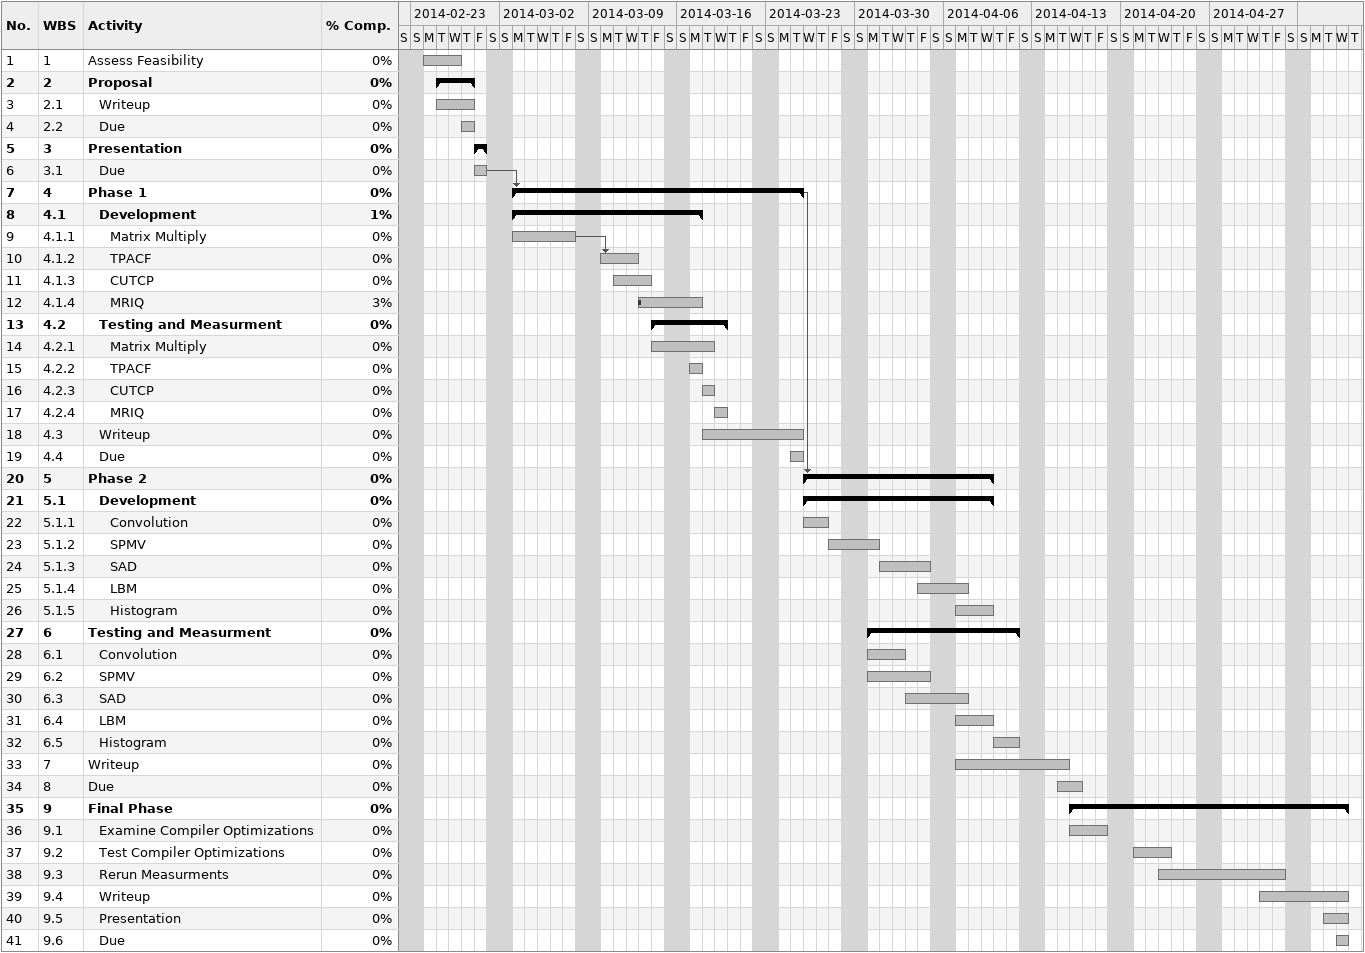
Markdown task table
| ID | WBS | Task | Start | Finish | Predecessors | % complete |
|---|---|---|---|---|---|---|
| 1 | 1 | Assess Feasibility | 2014-02-24 | 2014-02-26 |  | 0 |
| 2 | 2 | **Proposal** | 2014-02-25 | 2014-02-27 |  | 0 |
| 3 | 2.1 | Writeup | 2014-02-25 | 2014-02-27 |  | 0 |
| 4 | 2.2 | Due | 2014-02-27 | 2014-02-27 |  | 0 |
| 5 | 3 | **Presentation** | 2014-02-28 | 2014-02-28 |  | 0 |
| 6 | 3.1 | Due | 2014-02-28 | 2014-02-28 |  | 0 |
| 7 | 4 | **Phase 1** | 2014-03-03 | 2014-03-25 | 6 | 0 |
| 8 | 4.1 | **Development** | 2014-03-03 | 2014-03-17 |  | 1 |
| 9 | 4.1.1 | Matrix Multiply | 2014-03-03 | 2014-03-07 |  | 0 |
| 10 | 4.1.2 | TPACF | 2014-03-10 | 2014-03-12 | 9 | 0 |
| 11 | 4.1.3 | CUTCP | 2014-03-11 | 2014-03-13 |  | 0 |
| 12 | 4.1.4 | MRIQ | 2014-03-13 | 2014-03-17 |  | 3 |
| 13 | 4.2 | **Testing and Measurment** | 2014-03-14 | 2014-03-19 |  | 0 |
| 14 | 4.2.1 | Matrix Multiply | 2014-03-14 | 2014-03-18 |  | 0 |
| 15 | 4.2.2 | TPACF | 2014-03-17 | 2014-03-17 |  | 0 |
| 16 | 4.2.3 | CUTCP | 2014-03-18 | 2014-03-18 |  | 0 |
| 17 | 4.2.4 | MRIQ | 2014-03-19 | 2014-03-19 |  | 0 |
| 18 | 4.3 | Writeup | 2014-03-18 | 2014-03-25 |  | 0 |
| 19 | 4.4 | Due | 2014-03-25 | 2014-03-25 |  | 0 |
| 20 | 5 | **Phase 2** | 2014-03-26 | 2014-04-09 | 7 | 0 |
| 21 | 5.1 | **Development** | 2014-03-26 | 2014-04-09 |  | 0 |
| 22 | 5.1.1 | Convolution | 2014-03-26 | 2014-03-27 |  | 0 |
| 23 | 5.1.2 | SPMV | 2014-03-28 | 2014-03-31 |  | 0 |
| 24 | 5.1.3 | SAD | 2014-04-01 | 2014-04-04 |  | 0 |
| 25 | 5.1.4 | LBM | 2014-04-04 | 2014-04-07 |  | 0 |
| 26 | 5.1.5 | Histogram | 2014-04-07 | 2014-04-09 |  | 0 |
| 27 | 6 | **Testing and Measurment** | 2014-03-31 | 2014-04-11 |  | 0 |
| 28 | 6.1 | Convolution | 2014-03-31 | 2014-04-02 |  | 0 |
| 29 | 6.2 | SPMV | 2014-03-31 | 2014-04-04 |  | 0 |
| 30 | 6.3 | SAD | 2014-04-03 | 2014-04-07 |  | 0 |
| 31 | 6.4 | LBM | 2014-04-07 | 2014-04-09 |  | 0 |
| 32 | 6.5 | Histogram | 2014-04-10 | 2014-04-11 |  | 0 |
| 33 | 7 | Writeup | 2014-04-07 | 2014-04-15 |  | 0 |
| 34 | 8 | Due | 2014-04-15 | 2014-04-16 |  | 0 |
| 35 | 9 | **Final Phase** | 2014-04-16 | 2014-05-07 |  | 0 |
| 36 | 9.1 | Examine Compiler Optimizations | 2014-04-16 | 2014-04-18 |  | 0 |
| 37 | 9.2 | Test Compiler Optimizations | 2014-04-21 | 2014-04-23 |  | 0 |
| 38 | 9.3 | Rerun Measurments | 2014-04-23 | 2014-05-02 |  | 0 |
| 39 | 9.4 | Writeup | 2014-05-01 | 2014-05-07 |  | 0 |
| 40 | 9.5 | Presentation | 2014-05-06 | 2014-05-07 |  | 0 |
| 41 | 9.6 | Due | 2014-05-07 | 2014-05-07 |  | 0 |
